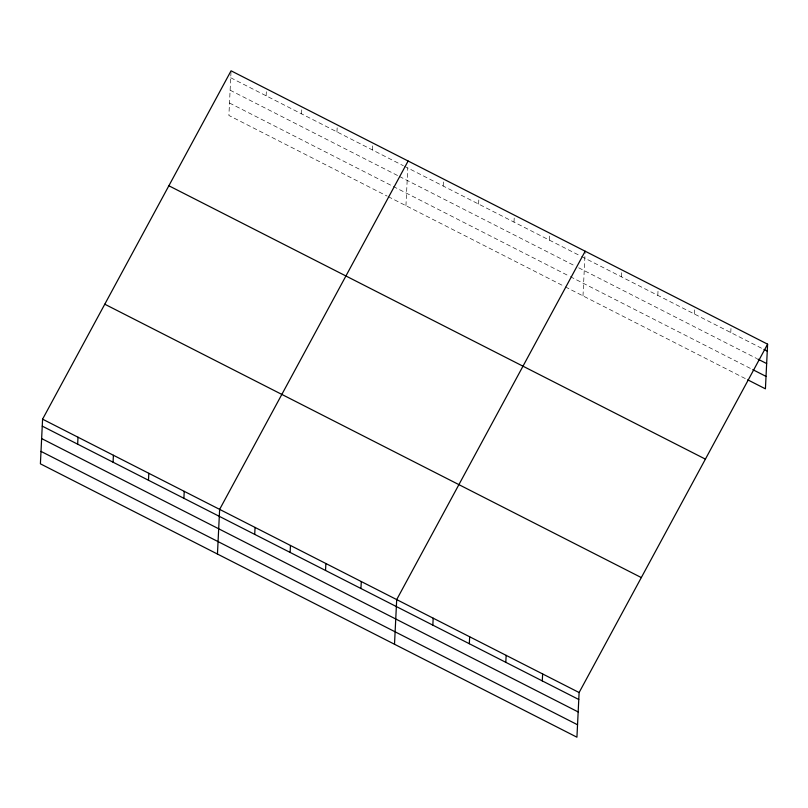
<?xml version="1.0" encoding="UTF-8"?>
<svg xmlns="http://www.w3.org/2000/svg" width="808" height="808" viewBox="0 0 808 808"><rect width="100%" height="100%" fill="white"/><g stroke="black" fill="none" stroke-linecap="round" stroke-linejoin="round"><path stroke-width="0.61" stroke-dasharray="4.04 3.03" d="M231.007 71.963L228.886 115.463L387.123 196.091M266.135 95.809L266.478 88.85M301.546 113.847L301.889 106.888M336.966 131.896L337.3 124.927M372.377 149.934L372.71 142.976M405.939 205.676L407.788 167.973M443.198 186.022L443.531 179.053M478.609 204.06L478.942 197.102M514.019 222.099L514.353 215.14M549.43 240.148L549.763 233.189M582.992 295.88L585.123 252.389M621.322 276.77L621.665 269.811M657.803 295.364L658.146 288.406M694.294 313.948L694.628 306.989M730.775 332.543L731.119 325.584M230.724 77.76L403.354 165.721M404.465 166.286L580.417 255.934M581.518 256.5L762.833 348.874M230.118 90.203L398.324 175.902M399.425 176.467L574.276 265.549M578.7 267.812L756.702 358.5M229.492 103.02L392.163 185.901M393.274 186.466L569.216 276.114M570.327 276.679L751.652 369.064M388.234 196.657L564.186 286.295M565.287 286.86L746.622 379.255"/><path stroke-width="1.21" d="M42.582 419.17L40.4 463.832L576.932 737.199L579.114 692.537L767.6 344.168L231.068 70.801L42.582 419.17L579.114 692.537M77.659 444.178L77.992 437.209M113.07 462.216L113.403 455.257M148.48 480.255L148.813 473.296M183.891 498.304L184.224 491.345M217.453 554.035L219.635 509.383L408.121 161.014M254.712 534.381L255.055 527.422M290.123 552.43L290.466 545.471M325.533 570.468L325.876 563.509M360.944 588.507L361.287 581.548M394.506 644.249L396.698 599.597L585.184 251.227M432.836 625.139L433.179 618.181M469.327 643.734L469.66 636.775M505.808 662.318L506.151 655.359M542.289 680.912L542.633 673.953M767.6 344.168L765.418 388.83L747.723 379.821M763.944 349.44L767.257 351.126M757.803 359.065L766.651 363.57M752.753 369.63L766.024 376.387M168.872 185.769L705.404 459.136M104.787 304.212L641.32 577.579M42.248 426.129L578.77 699.496M41.632 438.572L578.164 711.939M41.006 451.389L577.538 724.756"/></g></svg>
